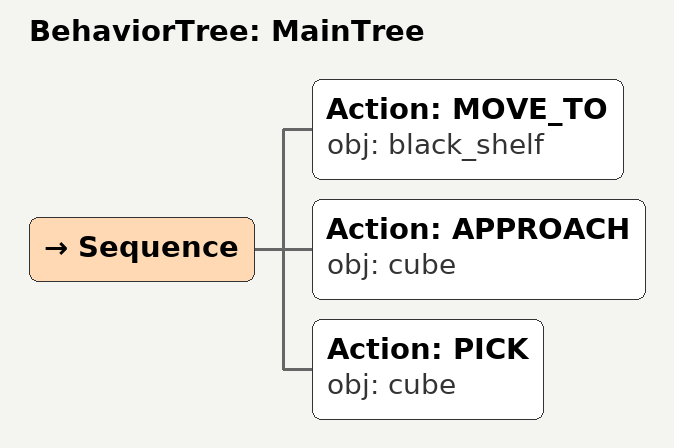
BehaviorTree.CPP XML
<root main_tree_to_execute="MainTree">
  <BehaviorTree ID="MainTree">
    <Sequence>
      <!-- Move to black_shelf -->
      <Action ID="MOVE_TO" obj="black_shelf" />
      <!-- Approach cube -->
      <Action ID="APPROACH" obj="cube" />
      <!-- Pick cube -->
      <Action ID="PICK" obj="cube" />
    </Sequence>
  </BehaviorTree>
</root>
